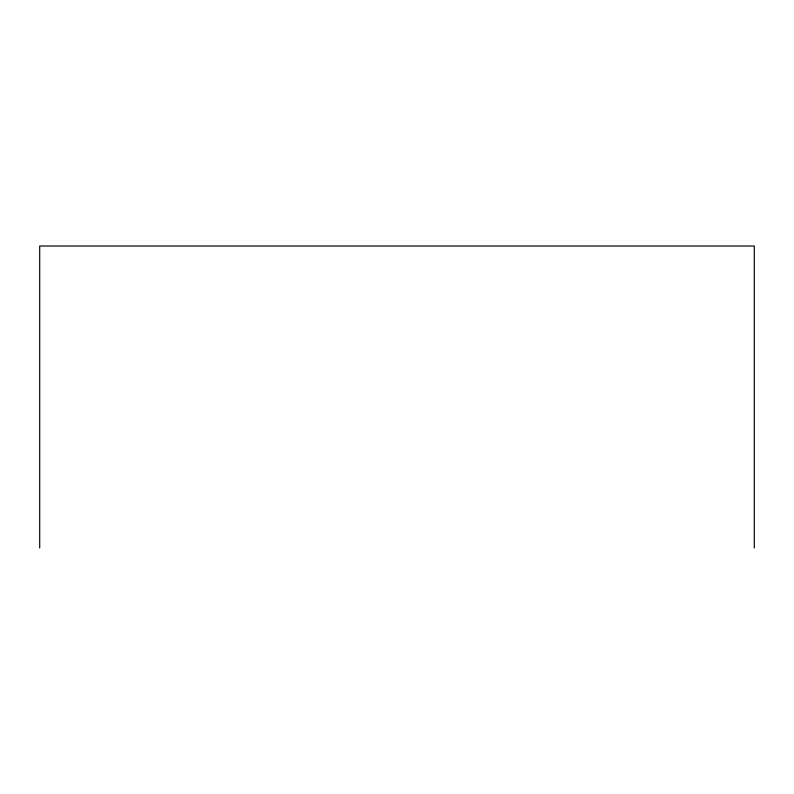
<?xml version="1.0" encoding="UTF-8"?>
<svg xmlns="http://www.w3.org/2000/svg" width="794" height="794" viewBox="0 0 794 794"><rect width="100%" height="100%" fill="white"/><g stroke="black" fill="none" stroke-linecap="round" stroke-linejoin="round"><path stroke-width="1.19" d="M754.3 547.979L754.3 246.021L39.7 246.021L39.7 547.979"/></g></svg>
